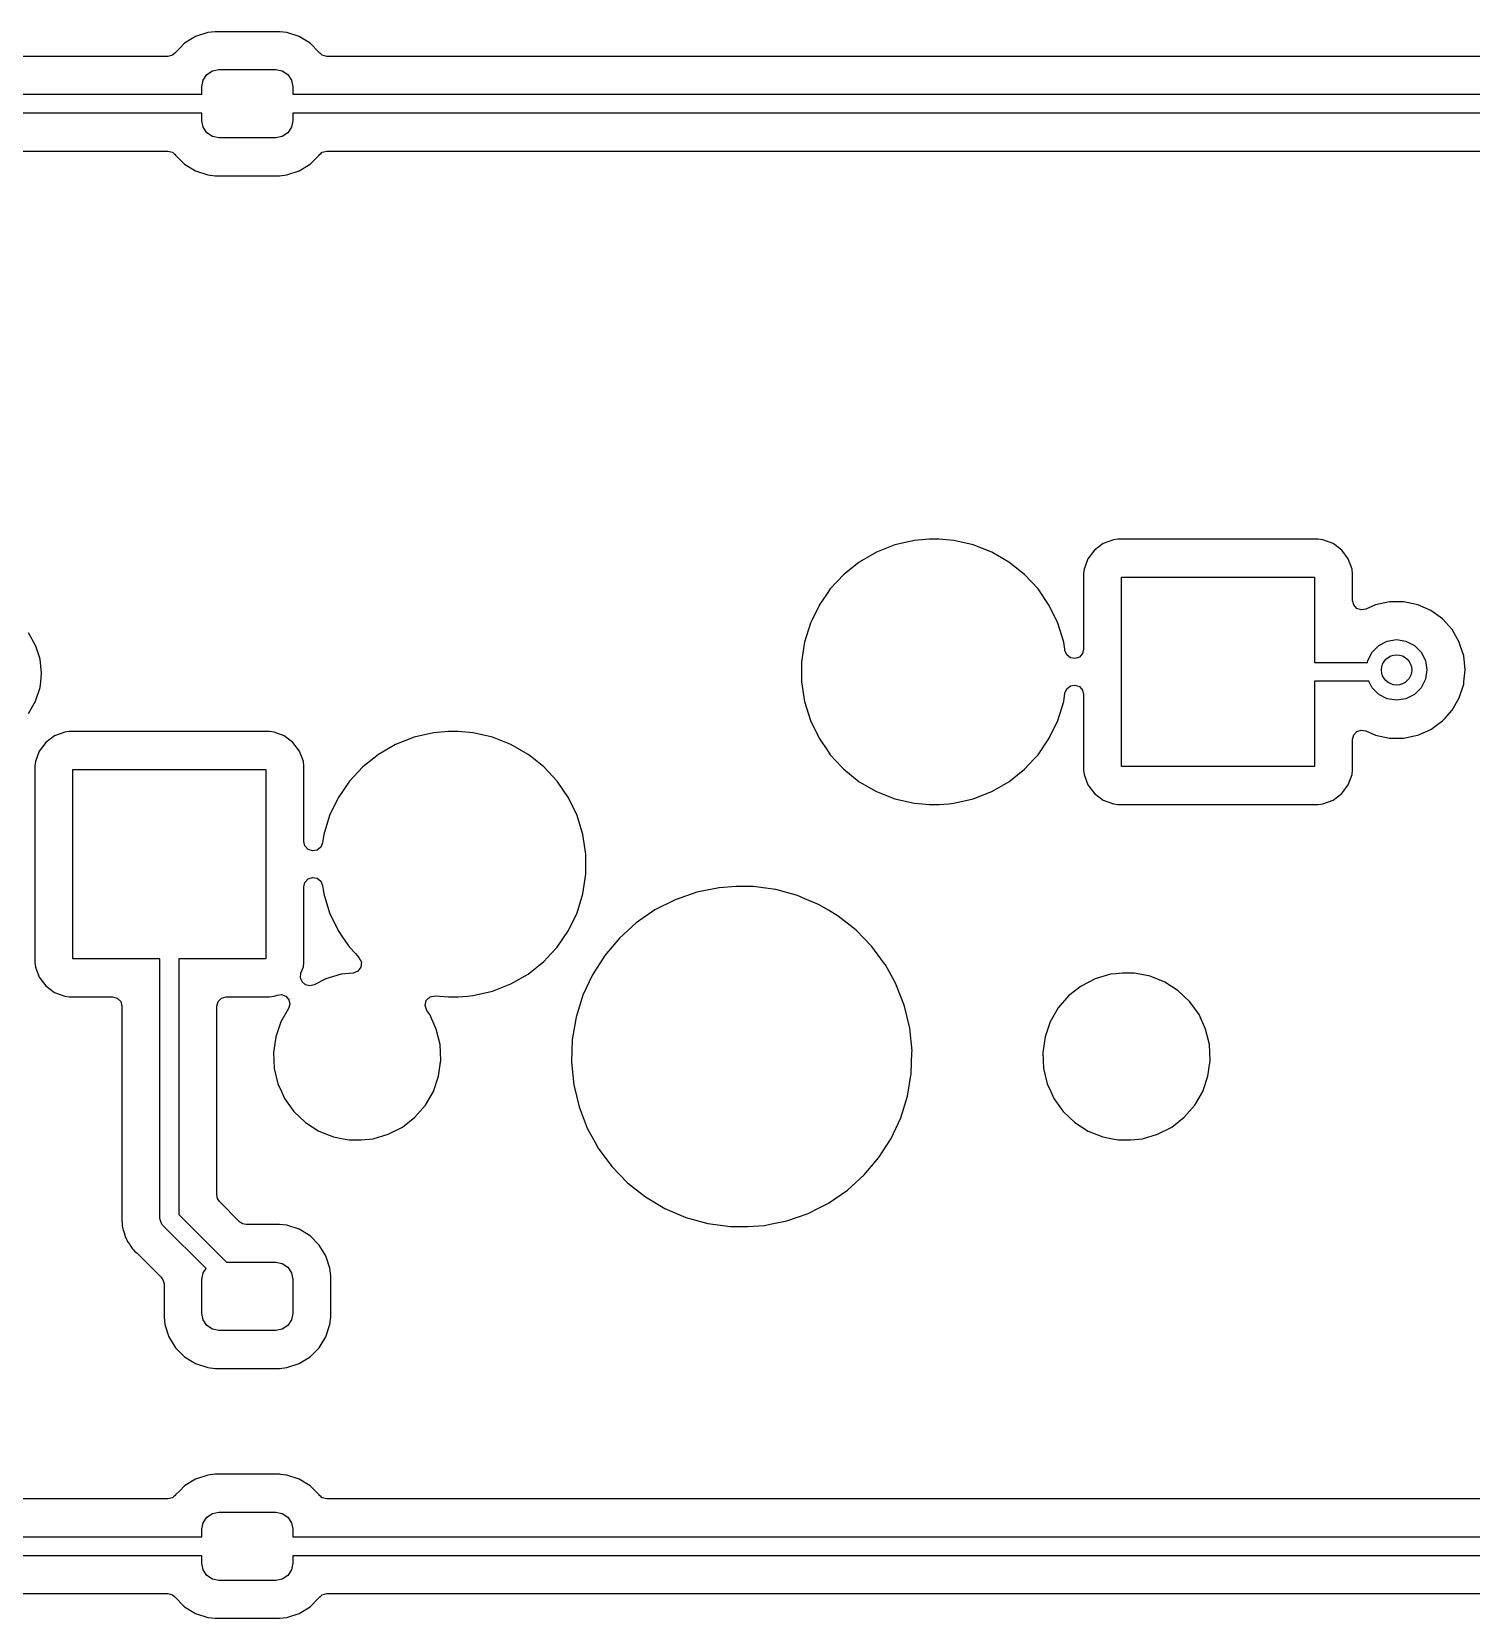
# Model space of a CAD drawing. Extents: x 30 to 259, y -142 to -25.
# Drawn here: x 115.64 to 134.65, y -80.04 to -59.09 of the extents above; entities that cross this region are included whole.
import ezdxf

# ---------------------------------------------------------------- set-up
doc = ezdxf.new("R2010")
doc.units = 0
doc.layers.add('BLACK', color=7, linetype='CONTINUOUS')

msp = doc.modelspace()

# ---------------------------------------------------------------- linework, layer by layer
at = {"layer": 'BLACK', "linetype": 'CONTINUOUS'}
for p, q in [((117.654, -59.2445), (117.589, -59.3096)), ((117.799, -59.1555), (117.654, -59.2445)), ((117.96, -59.1021), (117.799, -59.1555)), ((118.059, -59.092), (117.96, -59.1021)), ((118.906, -59.092), (118.059, -59.092)), ((118.916, -59.093), (118.906, -59.092)), ((119.005, -59.1021), (118.916, -59.093)), ((119.166, -59.1555), (119.005, -59.1021)), ((119.311, -59.2445), (119.166, -59.1555)), ((119.43, -59.3645), (119.311, -59.2445)), ((119.311, -59.2445), (119.311, -59.2445)), ((119.311, -59.2445), (119.311, -59.2445)), ((117.433, -59.417), (100.482, -59.417)), ((117.493, -59.4013), (117.433, -59.417)), ((117.523, -59.3731), (117.493, -59.4013)), ((117.524, -59.3747), (117.523, -59.3731)), ((117.535, -59.3645), (117.524, -59.3747)), ((117.589, -59.3096), (117.535, -59.3645)), ((117.535, -59.3645), (117.535, -59.3645)), ((119.441, -59.3747), (119.43, -59.3645)), ((119.43, -59.3645), (119.43, -59.3645)), ((119.442, -59.3731), (119.441, -59.3747)), ((119.472, -59.4013), (119.442, -59.3731)), ((119.532, -59.417), (119.472, -59.4013)), ((136.483, -59.417), (119.532, -59.417)), ((117.9, -59.7314), (117.948, -59.6584)), ((117.948, -59.6584), (118.021, -59.6096)), ((118.021, -59.6096), (118.108, -59.5925)), ((118.108, -59.5925), (118.858, -59.5925)), ((118.858, -59.5925), (118.944, -59.6096)), ((118.944, -59.6096), (119.017, -59.6584)), ((119.017, -59.6584), (119.065, -59.7314)), ((100.032, -59.9175), (117.882, -59.9175)), ((117.882, -59.8175), (117.9, -59.7314)), ((117.882, -59.9175), (117.882, -59.8175)), ((119.065, -59.7314), (119.082, -59.8175)), ((119.082, -59.8175), (119.082, -59.9175)), ((119.082, -59.9175), (136.933, -59.9175)), ((117.882, -60.1675), (100.032, -60.1675)), ((117.882, -60.2675), (117.882, -60.1675)), ((117.9, -60.3536), (117.882, -60.2675)), ((119.082, -60.2675), (119.065, -60.3536)), ((136.933, -60.1675), (119.082, -60.1675)), ((119.082, -60.1675), (119.082, -60.2675)), ((117.948, -60.4266), (117.9, -60.3536)), ((118.021, -60.4754), (117.948, -60.4266)), ((118.108, -60.4925), (118.021, -60.4754)), ((118.858, -60.4925), (118.108, -60.4925)), ((118.944, -60.4754), (118.858, -60.4925)), ((119.017, -60.4266), (118.944, -60.4754)), ((119.065, -60.3536), (119.017, -60.4266)), ((100.482, -60.668), (117.433, -60.668)), ((117.433, -60.668), (117.493, -60.6837)), ((117.493, -60.6837), (117.523, -60.7118)), ((117.523, -60.7118), (117.524, -60.7103)), ((117.524, -60.7103), (117.535, -60.7205)), ((117.535, -60.7205), (117.535, -60.7205)), ((117.535, -60.7205), (117.641, -60.8267)), ((119.311, -60.8405), (119.43, -60.7205)), ((119.43, -60.7205), (119.441, -60.7103)), ((119.43, -60.7205), (119.43, -60.7205)), ((119.441, -60.7103), (119.442, -60.7118)), ((119.442, -60.7118), (119.472, -60.6837)), ((119.472, -60.6837), (119.532, -60.668)), ((119.532, -60.668), (136.483, -60.668)), ((117.641, -60.8267), (117.654, -60.8405)), ((117.654, -60.8405), (117.799, -60.9295)), ((117.799, -60.9295), (117.799, -60.9295)), ((117.799, -60.9295), (117.799, -60.9295)), ((117.799, -60.9295), (117.96, -60.9828)), ((119.005, -60.9828), (119.166, -60.9295)), ((119.166, -60.9295), (119.311, -60.8405)), ((117.96, -60.9828), (118.059, -60.993)), ((118.059, -60.993), (118.906, -60.993)), ((118.906, -60.993), (119.005, -60.9828)), ((126.791, -65.9634), (126.564, -66.0946)), ((127.035, -65.8676), (126.791, -65.9634)), ((127.291, -65.8092), (127.035, -65.8676)), ((127.487, -65.7945), (127.291, -65.8092)), ((127.618, -65.7945), (127.487, -65.7945)), ((127.487, -65.7945), (127.487, -65.7945)), ((127.814, -65.8092), (127.618, -65.7945)), ((127.618, -65.7945), (127.618, -65.7945)), ((128.07, -65.8676), (127.814, -65.8092)), ((128.314, -65.9634), (128.07, -65.8676)), ((128.541, -66.0946), (128.314, -65.9634)), ((129.67, -65.9375), (129.584, -66.0527)), ((129.785, -65.8512), (129.67, -65.9375)), ((129.92, -65.8009), (129.785, -65.8512)), ((129.98, -65.7945), (129.92, -65.8009)), ((132.625, -65.7945), (129.98, -65.7945)), ((132.685, -65.8009), (132.625, -65.7945)), ((132.625, -65.7945), (132.625, -65.7945)), ((132.82, -65.8512), (132.685, -65.8009)), ((132.935, -65.9375), (132.82, -65.8512)), ((133.021, -66.0527), (132.935, -65.9375)), ((126.564, -66.0946), (126.359, -66.2582)), ((128.746, -66.2582), (128.541, -66.0946)), ((128.541, -66.0946), (128.541, -66.0946)), ((129.533, -66.1875), (129.527, -66.2471)), ((129.584, -66.0527), (129.533, -66.1875)), ((133.072, -66.1875), (133.021, -66.0527)), ((133.073, -66.1995), (133.072, -66.1875)), ((133.078, -66.2471), (133.073, -66.1995)), ((126.359, -66.2582), (126.18, -66.4505)), ((128.925, -66.4505), (128.746, -66.2582)), ((128.746, -66.2582), (128.746, -66.2582)), ((128.746, -66.2582), (128.746, -66.2582)), ((129.527, -66.2471), (129.527, -67.2453)), ((130.028, -68.795), (130.028, -66.295)), ((130.028, -66.295), (132.577, -66.295)), ((132.577, -66.295), (132.577, -67.42)), ((133.078, -66.6025), (133.078, -66.2471)), ((126.13, -66.5238), (126.033, -66.6658)), ((126.18, -66.4505), (126.13, -66.5238)), ((129.073, -66.6673), (128.925, -66.4505)), ((128.925, -66.4505), (128.925, -66.4505)), ((128.925, -66.4505), (128.925, -66.4505)), ((133.093, -66.6616), (133.078, -66.6025)), ((133.565, -66.6195), (133.38, -66.6589)), ((133.755, -66.6195), (133.565, -66.6195)), ((133.565, -66.6195), (133.565, -66.6195)), ((133.94, -66.6589), (133.755, -66.6195)), ((133.755, -66.6195), (133.755, -66.6195)), ((126.032, -66.6673), (125.941, -66.8575)), ((126.033, -66.6658), (126.032, -66.6673)), ((129.187, -66.9037), (129.073, -66.6673)), ((133.134, -66.7065), (133.093, -66.6616)), ((133.192, -66.7261), (133.134, -66.7065)), ((133.252, -66.7157), (133.192, -66.7261)), ((133.38, -66.6589), (133.252, -66.7157)), ((134.113, -66.7358), (133.94, -66.6589)), ((134.266, -66.8471), (134.113, -66.7358)), ((115.687, -67.1957), (115.593, -67.0318)), ((125.918, -66.9037), (125.841, -67.1544)), ((125.941, -66.8575), (125.918, -66.9037)), ((129.264, -67.1544), (129.187, -66.9037)), ((134.393, -66.9878), (134.266, -66.8471)), ((134.487, -67.1517), (134.393, -66.9878)), ((115.703, -67.2443), (115.687, -67.1957)), ((115.746, -67.3757), (115.703, -67.2443)), ((125.841, -67.1544), (125.802, -67.4138)), ((129.278, -67.2453), (129.264, -67.1544)), ((129.28, -67.2638), (129.278, -67.2453)), ((129.527, -67.2453), (129.512, -67.3046)), ((133.336, -67.2849), (133.425, -67.1964)), ((133.425, -67.1964), (133.536, -67.1396)), ((133.536, -67.1396), (133.66, -67.12)), ((133.66, -67.12), (133.784, -67.1396)), ((133.784, -67.1396), (133.895, -67.1964)), ((133.895, -67.1964), (133.984, -67.2849)), ((134.501, -67.1957), (134.487, -67.1517)), ((134.546, -67.3317), (134.501, -67.1957)), ((115.765, -67.564), (115.746, -67.3757)), ((125.802, -67.4138), (125.802, -67.6762)), ((129.304, -67.3202), (129.28, -67.2638)), ((129.352, -67.3583), (129.304, -67.3202)), ((129.412, -67.369), (129.352, -67.3583)), ((129.47, -67.3495), (129.412, -67.369)), ((129.512, -67.3046), (129.47, -67.3495)), ((132.577, -67.42), (133.276, -67.42)), ((133.276, -67.42), (133.28, -67.3964)), ((133.28, -67.3964), (133.336, -67.2849)), ((133.984, -67.2849), (134.04, -67.3964)), ((134.04, -67.3964), (134.06, -67.52)), ((134.565, -67.52), (134.546, -67.3317)), ((115.754, -67.6762), (115.765, -67.564)), ((133.293, -67.67), (132.577, -67.67)), ((132.577, -67.67), (132.577, -68.795)), ((133.336, -67.7551), (133.293, -67.67)), ((134.04, -67.6436), (133.984, -67.7551)), ((134.06, -67.52), (134.04, -67.6436)), ((134.549, -67.6762), (134.565, -67.52)), ((115.687, -67.9323), (115.746, -67.7523)), ((115.746, -67.7523), (115.754, -67.6762)), ((125.802, -67.6762), (125.841, -67.9356)), ((129.264, -67.9356), (129.28, -67.8262)), ((129.28, -67.8262), (129.304, -67.7698)), ((129.304, -67.7698), (129.352, -67.7317)), ((129.352, -67.7317), (129.412, -67.721)), ((129.412, -67.721), (129.47, -67.7405)), ((129.47, -67.7405), (129.512, -67.7854)), ((129.512, -67.7854), (129.527, -67.8447)), ((129.527, -67.8447), (129.527, -68.8429)), ((133.425, -67.8436), (133.336, -67.7551)), ((133.536, -67.9004), (133.425, -67.8436)), ((133.895, -67.8436), (133.784, -67.9004)), ((133.984, -67.7551), (133.895, -67.8436)), ((134.487, -67.8883), (134.546, -67.7083)), ((134.546, -67.7083), (134.549, -67.6762)), ((115.593, -68.0962), (115.687, -67.9323)), ((125.841, -67.9356), (125.918, -68.1863)), ((129.187, -68.1863), (129.264, -67.9356)), ((133.66, -67.92), (133.536, -67.9004)), ((133.784, -67.9004), (133.66, -67.92)), ((134.296, -68.1594), (134.393, -68.0522)), ((134.393, -68.0522), (134.487, -67.8883)), ((125.918, -68.1863), (126.032, -68.4227)), ((129.073, -68.4227), (129.187, -68.1863)), ((134.113, -68.3042), (134.237, -68.2142)), ((134.237, -68.2142), (134.266, -68.1929)), ((134.266, -68.1929), (134.296, -68.1594)), ((115.82, -68.4775), (115.734, -68.5927)), ((115.935, -68.3912), (115.82, -68.4775)), ((116.07, -68.3409), (115.935, -68.3912)), ((116.13, -68.3345), (116.07, -68.3409)), ((118.775, -68.3345), (116.13, -68.3345)), ((118.835, -68.3409), (118.775, -68.3345)), ((118.775, -68.3345), (118.775, -68.3345)), ((118.97, -68.3912), (118.835, -68.3409)), ((119.085, -68.4775), (118.97, -68.3912)), ((119.171, -68.5927), (119.085, -68.4775)), ((120.441, -68.5034), (120.214, -68.6346)), ((120.685, -68.4076), (120.441, -68.5034)), ((120.941, -68.3492), (120.685, -68.4076)), ((121.137, -68.3345), (120.941, -68.3492)), ((121.268, -68.3345), (121.137, -68.3345)), ((121.137, -68.3345), (121.137, -68.3345)), ((121.464, -68.3492), (121.268, -68.3345)), ((121.268, -68.3345), (121.268, -68.3345)), ((121.72, -68.4076), (121.464, -68.3492)), ((121.964, -68.5034), (121.72, -68.4076)), ((122.191, -68.6346), (121.964, -68.5034)), ((126.032, -68.4227), (126.152, -68.5977)), ((128.925, -68.6395), (129.073, -68.4227)), ((133.078, -68.4375), (133.093, -68.3784)), ((133.078, -68.8429), (133.078, -68.4375)), ((133.093, -68.3784), (133.134, -68.3335)), ((133.134, -68.3335), (133.192, -68.3139)), ((133.192, -68.3139), (133.252, -68.3243)), ((133.252, -68.3243), (133.38, -68.3811)), ((133.38, -68.3811), (133.565, -68.4205)), ((133.565, -68.4205), (133.565, -68.4205)), ((133.565, -68.4205), (133.755, -68.4205)), ((133.755, -68.4205), (133.893, -68.3911)), ((133.755, -68.4205), (133.755, -68.4205)), ((133.893, -68.3911), (133.94, -68.3811)), ((133.94, -68.3811), (134.113, -68.3042)), ((115.734, -68.5927), (115.683, -68.7275)), ((119.222, -68.7275), (119.171, -68.5927)), ((120.214, -68.6346), (120.009, -68.7982)), ((122.243, -68.6755), (122.191, -68.6346)), ((122.396, -68.7982), (122.243, -68.6755)), ((126.152, -68.5977), (126.18, -68.6395)), ((126.18, -68.6395), (126.327, -68.7982)), ((128.746, -68.8318), (128.873, -68.6959)), ((128.873, -68.6959), (128.925, -68.6395)), ((128.925, -68.6395), (128.925, -68.6395)), ((128.925, -68.6395), (128.925, -68.6395)), ((115.683, -68.7275), (115.677, -68.7871)), ((115.677, -68.7871), (115.677, -71.3829)), ((116.177, -71.335), (116.177, -68.835)), ((116.177, -68.835), (118.727, -68.835)), ((118.727, -68.835), (118.727, -71.335)), ((119.228, -68.7871), (119.222, -68.7275)), ((119.228, -69.7853), (119.228, -68.7871)), ((119.228, -68.7871), (119.228, -68.7871)), ((120.009, -68.7982), (119.83, -68.9905)), ((122.575, -68.9905), (122.396, -68.7982)), ((122.396, -68.7982), (122.396, -68.7982)), ((122.396, -68.7982), (122.396, -68.7982)), ((126.327, -68.7982), (126.359, -68.8318)), ((126.359, -68.8318), (126.564, -68.9954)), ((128.541, -68.9954), (128.746, -68.8318)), ((129.527, -68.8429), (129.533, -68.9025)), ((129.533, -68.9025), (129.584, -69.0373)), ((132.577, -68.795), (130.028, -68.795)), ((133.021, -69.0373), (133.072, -68.9025)), ((133.072, -68.9025), (133.078, -68.8429)), ((119.83, -68.9905), (119.682, -69.2073)), ((122.723, -69.2073), (122.575, -68.9905)), ((122.575, -68.9905), (122.575, -68.9905)), ((122.575, -68.9905), (122.575, -68.9905)), ((126.564, -68.9954), (126.791, -69.1266)), ((126.791, -69.1266), (126.857, -69.1525)), ((128.07, -69.2224), (128.314, -69.1266)), ((128.314, -69.1266), (128.541, -68.9954)), ((129.584, -69.0373), (129.67, -69.1525)), ((132.935, -69.1525), (133.021, -69.0373)), ((119.682, -69.2073), (119.568, -69.4437)), ((122.837, -69.4437), (122.723, -69.2073)), ((126.857, -69.1525), (126.997, -69.2073)), ((126.997, -69.2073), (127.035, -69.2224)), ((127.035, -69.2224), (127.291, -69.2808)), ((127.291, -69.2808), (127.347, -69.285)), ((127.347, -69.285), (127.487, -69.2955)), ((127.487, -69.2955), (127.487, -69.2955)), ((127.487, -69.2955), (127.618, -69.2955)), ((127.618, -69.2955), (127.741, -69.2863)), ((127.618, -69.2955), (127.618, -69.2955)), ((127.741, -69.2863), (127.814, -69.2808)), ((127.814, -69.2808), (128.07, -69.2224)), ((129.67, -69.1525), (129.785, -69.2388)), ((129.785, -69.2388), (129.92, -69.2891)), ((129.92, -69.2891), (129.98, -69.2955)), ((129.98, -69.2955), (132.625, -69.2955)), ((132.625, -69.2955), (132.685, -69.2891)), ((132.685, -69.2891), (132.82, -69.2388)), ((132.82, -69.2388), (132.935, -69.1525)), ((119.568, -69.4437), (119.491, -69.6944)), ((122.914, -69.6944), (122.837, -69.4437)), ((119.491, -69.6944), (119.475, -69.8038)), ((122.953, -69.9538), (122.914, -69.6944)), ((119.243, -69.8446), (119.228, -69.7853)), ((119.285, -69.8895), (119.243, -69.8446)), ((119.343, -69.909), (119.285, -69.8895)), ((119.403, -69.8983), (119.343, -69.909)), ((119.451, -69.8602), (119.403, -69.8983)), ((119.475, -69.8038), (119.451, -69.8602)), ((122.953, -70.2162), (122.953, -69.9538)), ((119.228, -70.3847), (119.243, -70.3254)), ((119.228, -71.3829), (119.228, -70.3847)), ((119.243, -70.3254), (119.285, -70.2805)), ((119.285, -70.2805), (119.343, -70.261)), ((119.343, -70.261), (119.403, -70.2717)), ((119.403, -70.2717), (119.451, -70.3098)), ((119.451, -70.3098), (119.475, -70.3662)), ((119.475, -70.3662), (119.483, -70.4207)), ((122.914, -70.4756), (122.953, -70.2162)), ((124.937, -70.3806), (124.713, -70.3956)), ((125.163, -70.3806), (124.937, -70.3806)), ((124.937, -70.3806), (124.937, -70.3806)), ((125.461, -70.4207), (125.163, -70.3806)), ((119.483, -70.4207), (119.491, -70.4756)), ((119.491, -70.4756), (119.568, -70.7263)), ((122.837, -70.7263), (122.914, -70.4756)), ((124.134, -70.5541), (123.866, -70.6896)), ((124.418, -70.4555), (124.134, -70.5541)), ((124.713, -70.3956), (124.418, -70.4555)), ((125.75, -70.5), (125.461, -70.4207)), ((125.461, -70.4207), (125.461, -70.4207)), ((125.461, -70.4207), (125.461, -70.4207)), ((125.846, -70.5406), (125.75, -70.5)), ((126.027, -70.6173), (125.846, -70.5406)), ((119.568, -70.7263), (119.682, -70.9627)), ((122.723, -70.9627), (122.837, -70.7263)), ((123.866, -70.6896), (123.618, -70.8597)), ((126.156, -70.6939), (126.027, -70.6173)), ((126.286, -70.7705), (126.156, -70.6939)), ((126.521, -70.9567), (126.286, -70.7705)), ((126.286, -70.7705), (126.286, -70.7705)), ((126.286, -70.7705), (126.286, -70.7705)), ((119.682, -70.9627), (119.749, -71.0612)), ((122.575, -71.1795), (122.723, -70.9627)), ((123.618, -70.8597), (123.396, -71.0612)), ((126.73, -71.1727), (126.521, -70.9567)), ((119.749, -71.0612), (119.83, -71.1795)), ((119.83, -71.1795), (119.909, -71.2646)), ((122.496, -71.2648), (122.575, -71.1795)), ((122.575, -71.1795), (122.575, -71.1795)), ((122.575, -71.1795), (122.575, -71.1795)), ((123.396, -71.0612), (123.202, -71.2907)), ((126.885, -71.3829), (126.73, -71.1727)), ((115.677, -71.3829), (115.683, -71.4425)), ((115.683, -71.4425), (115.684, -71.4445)), ((117.328, -71.335), (116.177, -71.335)), ((117.328, -74.7625), (117.328, -71.335)), ((118.727, -71.335), (117.578, -71.335)), ((117.578, -71.335), (117.578, -74.7107)), ((119.191, -71.5256), (119.222, -71.4425)), ((119.222, -71.4425), (119.228, -71.3829)), ((119.909, -71.2646), (119.957, -71.316)), ((119.957, -71.316), (119.988, -71.3767)), ((119.988, -71.3767), (119.982, -71.4445)), ((122.191, -71.5354), (122.396, -71.3718)), ((122.396, -71.3718), (122.496, -71.2648)), ((123.202, -71.2907), (123.04, -71.544)), ((126.909, -71.4146), (126.885, -71.3829)), ((127.032, -71.6394), (126.909, -71.4146)), ((115.684, -71.4445), (115.734, -71.5773)), ((115.734, -71.5773), (115.82, -71.6925)), ((119.184, -71.5842), (119.191, -71.5256)), ((119.205, -71.6394), (119.184, -71.5842)), ((119.249, -71.6786), (119.205, -71.6394)), ((119.521, -71.5978), (119.364, -71.6791)), ((119.723, -71.5386), (119.521, -71.5978)), ((119.878, -71.5238), (119.723, -71.5386)), ((119.941, -71.499), (119.878, -71.5238)), ((119.982, -71.4445), (119.941, -71.499)), ((121.964, -71.6666), (122.191, -71.5354)), ((123.04, -71.544), (122.913, -71.8165)), ((127.053, -71.6781), (127.032, -71.6394)), ((129.681, -71.5978), (129.494, -71.6942)), ((129.883, -71.5386), (129.681, -71.5978)), ((129.953, -71.5319), (129.883, -71.5386)), ((130.04, -71.5236), (129.953, -71.5319)), ((130.198, -71.5236), (130.04, -71.5236)), ((130.404, -71.5634), (130.198, -71.5236)), ((130.198, -71.5236), (130.198, -71.5236)), ((130.427, -71.5723), (130.404, -71.5634)), ((130.404, -71.5634), (130.404, -71.5634)), ((130.404, -71.5634), (130.404, -71.5634)), ((130.599, -71.6416), (130.427, -71.5723)), ((130.776, -71.7553), (130.599, -71.6416)), ((115.82, -71.6925), (115.935, -71.7788)), ((115.935, -71.7788), (116.07, -71.8291)), ((116.07, -71.8291), (116.13, -71.8355)), ((116.13, -71.8355), (116.703, -71.8355)), ((116.703, -71.8355), (116.765, -71.8521)), ((116.765, -71.8521), (116.81, -71.8975)), ((118.095, -71.8975), (118.14, -71.8521)), ((118.14, -71.8521), (118.202, -71.8355)), ((118.202, -71.8355), (118.775, -71.8355)), ((118.775, -71.8355), (118.835, -71.8291)), ((118.775, -71.8355), (118.775, -71.8355)), ((118.835, -71.8291), (118.875, -71.814)), ((118.875, -71.814), (118.935, -71.8073)), ((118.935, -71.8073), (118.991, -71.8296)), ((118.991, -71.8296), (119.03, -71.8755)), ((119.306, -71.6929), (119.249, -71.6786)), ((119.364, -71.6791), (119.306, -71.6929)), ((120.845, -71.8852), (120.895, -71.8368)), ((120.895, -71.8368), (120.963, -71.8224)), ((120.963, -71.8224), (121.137, -71.8355)), ((121.137, -71.8355), (121.137, -71.8355)), ((121.137, -71.8355), (121.268, -71.8355)), ((121.268, -71.8355), (121.391, -71.8263)), ((121.268, -71.8355), (121.268, -71.8355)), ((121.391, -71.8263), (121.464, -71.8208)), ((121.464, -71.8208), (121.72, -71.7624)), ((121.72, -71.7624), (121.964, -71.6666)), ((122.913, -71.8165), (122.824, -72.1035)), ((127.139, -71.9005), (127.053, -71.6781)), ((129.329, -71.8243), (129.191, -71.9832)), ((129.494, -71.6942), (129.329, -71.8243)), ((130.929, -71.9005), (130.776, -71.7553)), ((130.776, -71.7553), (130.776, -71.7553)), ((130.776, -71.7553), (130.776, -71.7553)), ((116.81, -71.8975), (116.827, -71.9595)), ((116.827, -71.9595), (116.827, -74.6798)), ((118.078, -71.9595), (118.095, -71.8975)), ((118.078, -74.452), (118.078, -71.9595)), ((119.026, -71.9922), (118.926, -72.1654)), ((119.043, -71.9344), (119.026, -71.9922)), ((119.03, -71.8755), (119.043, -71.9344)), ((120.83, -71.9526), (120.845, -71.8852)), ((120.852, -72.018), (120.83, -71.9526)), ((120.891, -72.0718), (120.852, -72.018)), ((127.161, -71.9586), (127.139, -71.9005)), ((127.231, -72.2509), (127.161, -71.9586)), ((129.191, -71.9832), (129.086, -72.1654)), ((131.051, -72.0718), (130.929, -71.9005)), ((130.929, -71.9005), (130.929, -71.9005)), ((118.926, -72.1654), (118.857, -72.3642)), ((120.978, -72.2631), (120.891, -72.0718)), ((120.891, -72.0718), (120.891, -72.0718)), ((120.891, -72.0718), (120.891, -72.0718)), ((121.028, -72.4675), (120.978, -72.2631)), ((122.824, -72.1035), (122.774, -72.3998)), ((127.261, -72.5498), (127.231, -72.2509)), ((129.086, -72.1654), (129.017, -72.3642)), ((131.138, -72.2631), (131.051, -72.0718)), ((131.051, -72.0718), (131.051, -72.0718)), ((131.051, -72.0718), (131.051, -72.0718)), ((131.188, -72.4675), (131.138, -72.2631)), ((118.857, -72.3642), (118.827, -72.5724)), ((121.038, -72.6776), (121.028, -72.4675)), ((122.774, -72.3998), (122.764, -72.7002)), ((129.017, -72.3642), (128.987, -72.5724)), ((131.198, -72.6776), (131.188, -72.4675)), ((118.827, -72.5724), (118.827, -72.5724)), ((118.827, -72.5724), (118.837, -72.7825)), ((121.034, -72.7002), (121.038, -72.6776)), ((127.251, -72.8502), (127.26, -72.5724)), ((127.26, -72.5724), (127.261, -72.5498)), ((128.987, -72.5724), (128.997, -72.7825)), ((128.987, -72.5724), (128.987, -72.5724)), ((131.168, -72.8858), (131.198, -72.6776)), ((118.837, -72.7825), (118.887, -72.9869)), ((120.939, -73.0846), (121.008, -72.8858)), ((121.008, -72.8858), (121.034, -72.7002)), ((122.764, -72.7002), (122.794, -72.9991)), ((127.201, -73.1465), (127.251, -72.8502)), ((128.997, -72.7825), (129.047, -72.9869)), ((131.099, -73.0846), (131.168, -72.8858)), ((118.887, -72.9869), (118.932, -73.0846)), ((118.932, -73.0846), (118.974, -73.1782)), ((120.834, -73.2668), (120.939, -73.0846)), ((122.794, -72.9991), (122.864, -73.2914)), ((129.047, -72.9869), (129.092, -73.0846)), ((129.092, -73.0846), (129.134, -73.1782)), ((130.994, -73.2668), (131.099, -73.0846)), ((118.974, -73.1782), (119.083, -73.3312)), ((120.696, -73.4257), (120.834, -73.2668)), ((122.864, -73.2914), (122.972, -73.5719)), ((127.112, -73.4335), (127.201, -73.1465)), ((129.134, -73.1782), (129.243, -73.3312)), ((130.856, -73.4257), (130.994, -73.2668)), ((119.083, -73.3312), (119.096, -73.3495)), ((119.096, -73.3495), (119.249, -73.4947)), ((119.249, -73.4947), (119.249, -73.4947)), ((119.249, -73.4947), (119.249, -73.4947)), ((119.249, -73.4947), (119.426, -73.6084)), ((120.531, -73.5558), (120.696, -73.4257)), ((126.985, -73.706), (127.112, -73.4335)), ((129.243, -73.3312), (129.256, -73.3495)), ((129.256, -73.3495), (129.409, -73.4947)), ((129.409, -73.4947), (129.409, -73.4947)), ((129.409, -73.4947), (129.409, -73.4947)), ((129.409, -73.4947), (129.586, -73.6084)), ((130.691, -73.5558), (130.856, -73.4257)), ((119.426, -73.6084), (119.426, -73.6084)), ((119.426, -73.6084), (119.621, -73.6866)), ((119.621, -73.6866), (119.75, -73.7114)), ((119.75, -73.7114), (119.827, -73.7264)), ((119.827, -73.7264), (119.827, -73.7264)), ((119.827, -73.7264), (119.985, -73.7264)), ((119.985, -73.7264), (120.142, -73.7114)), ((119.985, -73.7264), (119.985, -73.7264)), ((120.142, -73.7114), (120.344, -73.6522)), ((120.344, -73.6522), (120.531, -73.5558)), ((122.972, -73.5719), (123.074, -73.7581)), ((126.823, -73.9593), (126.985, -73.706)), ((129.586, -73.6084), (129.586, -73.6084)), ((129.586, -73.6084), (129.781, -73.6866)), ((129.781, -73.6866), (129.91, -73.7114)), ((129.91, -73.7114), (129.987, -73.7264)), ((129.987, -73.7264), (129.987, -73.7264)), ((129.987, -73.7264), (130.145, -73.7264)), ((130.145, -73.7264), (130.302, -73.7114)), ((130.145, -73.7264), (130.145, -73.7264)), ((130.302, -73.7114), (130.504, -73.6522)), ((130.504, -73.6522), (130.691, -73.5558)), ((123.074, -73.7581), (123.116, -73.8354)), ((123.116, -73.8354), (123.295, -74.0773)), ((123.295, -74.0773), (123.504, -74.2933)), ((126.629, -74.1888), (126.823, -73.9593)), ((123.504, -74.2933), (123.739, -74.4795)), ((126.407, -74.3903), (126.629, -74.1888)), ((118.087, -74.4995), (118.078, -74.452)), ((118.114, -74.5397), (118.087, -74.4995)), ((118.38, -74.8057), (118.114, -74.5397)), ((123.739, -74.4795), (123.998, -74.6327)), ((126.025, -74.6282), (126.159, -74.5604)), ((126.159, -74.5604), (126.242, -74.5034)), ((126.242, -74.5034), (126.407, -74.3903)), ((116.827, -74.6798), (116.825, -74.7003)), ((116.825, -74.7003), (116.827, -74.7704)), ((116.827, -74.7704), (116.827, -74.7743)), ((116.827, -74.7743), (116.827, -74.8018)), ((117.336, -74.7922), (117.328, -74.7625)), ((117.343, -74.8224), (117.336, -74.7922)), ((117.578, -74.7107), (118.209, -75.3425)), ((123.998, -74.6327), (124.275, -74.75)), ((124.275, -74.75), (124.275, -74.75)), ((124.275, -74.75), (124.275, -74.75)), ((124.275, -74.75), (124.339, -74.7675)), ((124.339, -74.7675), (124.564, -74.8293)), ((125.386, -74.8394), (125.607, -74.7945)), ((125.607, -74.7945), (125.891, -74.6959)), ((125.891, -74.6959), (126.025, -74.6282)), ((116.827, -74.8018), (116.828, -74.8058)), ((116.828, -74.8058), (116.828, -74.8175)), ((116.828, -74.8175), (116.83, -74.8611)), ((116.83, -74.8611), (116.835, -74.8804)), ((116.835, -74.8804), (116.839, -74.8994)), ((116.839, -74.8994), (116.842, -74.9193)), ((116.842, -74.9193), (116.858, -74.9599)), ((116.858, -74.9599), (116.862, -74.971)), ((116.862, -74.971), (116.874, -75.0129)), ((117.347, -74.8275), (117.343, -74.8224)), ((117.347, -74.8301), (117.347, -74.8275)), ((117.351, -74.833), (117.347, -74.8301)), ((117.364, -74.8509), (117.351, -74.833)), ((117.938, -75.4245), (117.364, -74.8509)), ((118.42, -74.8326), (118.38, -74.8057)), ((118.468, -74.842), (118.42, -74.8326)), ((118.906, -74.842), (118.468, -74.842)), ((119.005, -74.8521), (118.906, -74.842)), ((119.166, -74.9055), (119.005, -74.8521)), ((119.311, -74.9945), (119.166, -74.9055)), ((119.43, -75.1145), (119.311, -74.9945)), ((124.564, -74.8293), (124.862, -74.8694)), ((124.862, -74.8694), (125.088, -74.8694)), ((125.088, -74.8694), (125.312, -74.8544)), ((125.088, -74.8694), (125.088, -74.8694)), ((125.312, -74.8544), (125.386, -74.8394)), ((116.874, -75.0129), (116.884, -75.0301)), ((116.884, -75.0301), (116.893, -75.0476)), ((116.893, -75.0476), (116.9, -75.0662)), ((116.9, -75.0662), (116.9, -75.0662)), ((116.9, -75.0662), (116.926, -75.1016)), ((116.926, -75.1016), (116.932, -75.1113)), ((116.932, -75.1113), (116.954, -75.1489)), ((116.954, -75.1489), (116.954, -75.1489)), ((116.954, -75.1489), (116.954, -75.1489)), ((116.954, -75.1489), (116.968, -75.1631)), ((116.968, -75.1631), (116.981, -75.1779)), ((116.981, -75.1779), (116.993, -75.1941)), ((116.993, -75.1941), (117.027, -75.2219)), ((119.52, -75.2588), (119.43, -75.1145)), ((117.027, -75.2219), (117.035, -75.2298)), ((117.035, -75.2298), (117.346, -75.5403)), ((118.209, -75.3425), (118.858, -75.3425)), ((118.858, -75.3425), (118.944, -75.3596)), ((118.944, -75.3596), (119.017, -75.4084)), ((119.017, -75.4084), (119.065, -75.4814)), ((119.573, -75.4198), (119.52, -75.2588)), ((119.52, -75.2588), (119.52, -75.2588)), ((119.52, -75.2588), (119.52, -75.2588)), ((119.583, -75.5192), (119.573, -75.4198)), ((117.346, -75.5403), (117.373, -75.5805)), ((117.373, -75.5805), (117.382, -75.628)), ((117.382, -75.628), (117.382, -76.0658)), ((117.882, -75.5675), (117.9, -75.4814)), ((117.882, -76.0175), (117.882, -75.5675)), ((117.9, -75.4814), (117.938, -75.4245)), ((119.065, -75.4814), (119.082, -75.5675)), ((119.082, -75.5675), (119.082, -76.0175)), ((119.583, -76.0658), (119.583, -75.5192)), ((117.9, -76.1036), (117.882, -76.0175)), ((119.082, -76.0175), (119.065, -76.1036)), ((117.382, -76.0658), (117.392, -76.1652)), ((117.392, -76.1652), (117.445, -76.3262)), ((117.948, -76.1766), (117.9, -76.1036)), ((118.021, -76.2254), (117.948, -76.1766)), ((118.108, -76.2425), (118.021, -76.2254)), ((118.858, -76.2425), (118.108, -76.2425)), ((118.944, -76.2254), (118.858, -76.2425)), ((119.017, -76.1766), (118.944, -76.2254)), ((119.065, -76.1036), (119.017, -76.1766)), ((119.52, -76.3262), (119.573, -76.1652)), ((119.573, -76.1652), (119.583, -76.0658)), ((117.445, -76.3262), (117.535, -76.4705)), ((117.535, -76.4705), (117.654, -76.5905)), ((119.311, -76.5905), (119.43, -76.4705)), ((119.43, -76.4705), (119.52, -76.3262)), ((117.654, -76.5905), (117.799, -76.6795)), ((117.799, -76.6795), (117.799, -76.6795)), ((117.799, -76.6795), (117.799, -76.6795)), ((117.799, -76.6795), (117.96, -76.7328)), ((119.005, -76.7328), (119.166, -76.6795)), ((119.166, -76.6795), (119.311, -76.5905)), ((117.96, -76.7328), (118.059, -76.743)), ((118.059, -76.743), (118.906, -76.743)), ((118.906, -76.743), (119.005, -76.7328)), ((118.059, -78.142), (117.96, -78.1521)), ((118.906, -78.142), (118.059, -78.142)), ((118.916, -78.143), (118.906, -78.142)), ((119.005, -78.1521), (118.916, -78.143)), ((117.654, -78.2945), (117.589, -78.3596)), ((117.799, -78.2055), (117.654, -78.2945)), ((117.96, -78.1521), (117.799, -78.2055)), ((119.166, -78.2055), (119.005, -78.1521)), ((119.311, -78.2945), (119.166, -78.2055)), ((119.43, -78.4145), (119.311, -78.2945)), ((119.311, -78.2945), (119.311, -78.2945)), ((119.311, -78.2945), (119.311, -78.2945)), ((117.433, -78.467), (100.482, -78.467)), ((117.493, -78.4513), (117.433, -78.467)), ((117.523, -78.4231), (117.493, -78.4513)), ((117.524, -78.4247), (117.523, -78.4231)), ((117.535, -78.4145), (117.524, -78.4247)), ((117.589, -78.3596), (117.535, -78.4145)), ((117.535, -78.4145), (117.535, -78.4145)), ((119.441, -78.4247), (119.43, -78.4145)), ((119.43, -78.4145), (119.43, -78.4145)), ((119.442, -78.4231), (119.441, -78.4247)), ((119.472, -78.4513), (119.442, -78.4231)), ((119.532, -78.467), (119.472, -78.4513)), ((136.483, -78.467), (119.532, -78.467)), ((117.9, -78.7814), (117.948, -78.7084)), ((117.948, -78.7084), (118.021, -78.6596)), ((118.021, -78.6596), (118.108, -78.6425)), ((118.108, -78.6425), (118.858, -78.6425)), ((118.858, -78.6425), (118.944, -78.6596)), ((118.944, -78.6596), (119.017, -78.7084)), ((119.017, -78.7084), (119.065, -78.7814)), ((100.032, -78.9675), (117.882, -78.9675)), ((117.882, -78.8675), (117.9, -78.7814)), ((117.882, -78.9675), (117.882, -78.8675)), ((119.065, -78.7814), (119.082, -78.8675)), ((119.082, -78.8675), (119.082, -78.9675)), ((119.082, -78.9675), (136.933, -78.9675)), ((117.882, -79.2175), (100.032, -79.2175)), ((117.882, -79.3175), (117.882, -79.2175)), ((117.9, -79.4036), (117.882, -79.3175)), ((117.948, -79.4766), (117.9, -79.4036)), ((119.065, -79.4036), (119.017, -79.4766)), ((119.082, -79.3175), (119.065, -79.4036)), ((136.933, -79.2175), (119.082, -79.2175)), ((119.082, -79.2175), (119.082, -79.3175)), ((118.021, -79.5254), (117.948, -79.4766)), ((118.108, -79.5425), (118.021, -79.5254)), ((118.858, -79.5425), (118.108, -79.5425)), ((118.944, -79.5254), (118.858, -79.5425)), ((119.017, -79.4766), (118.944, -79.5254)), ((100.482, -79.718), (117.433, -79.718)), ((117.433, -79.718), (117.493, -79.7337)), ((117.493, -79.7337), (117.523, -79.7618)), ((117.523, -79.7618), (117.524, -79.7603)), ((117.524, -79.7603), (117.535, -79.7705)), ((117.535, -79.7705), (117.535, -79.7705)), ((117.535, -79.7705), (117.641, -79.8767)), ((119.311, -79.8905), (119.43, -79.7705)), ((119.43, -79.7705), (119.441, -79.7603)), ((119.43, -79.7705), (119.43, -79.7705)), ((119.441, -79.7603), (119.442, -79.7618)), ((119.442, -79.7618), (119.472, -79.7337)), ((119.472, -79.7337), (119.532, -79.718)), ((119.532, -79.718), (136.483, -79.718)), ((117.641, -79.8767), (117.654, -79.8905)), ((117.654, -79.8905), (117.799, -79.9795)), ((117.799, -79.9795), (117.799, -79.9795)), ((117.799, -79.9795), (117.799, -79.9795)), ((117.799, -79.9795), (117.96, -80.0328)), ((117.96, -80.0328), (118.059, -80.043)), ((118.906, -80.043), (119.005, -80.0328)), ((119.005, -80.0328), (119.166, -79.9795)), ((119.166, -79.9795), (119.311, -79.8905)), ((118.059, -80.043), (118.906, -80.043))]:
    msp.add_line(p, q, dxfattribs=at)
at = {"layer": 'BLACK'}
msp.add_circle((133.66, -67.52), 0.2, dxfattribs=at)

doc.saveas('drawing.dxf')
